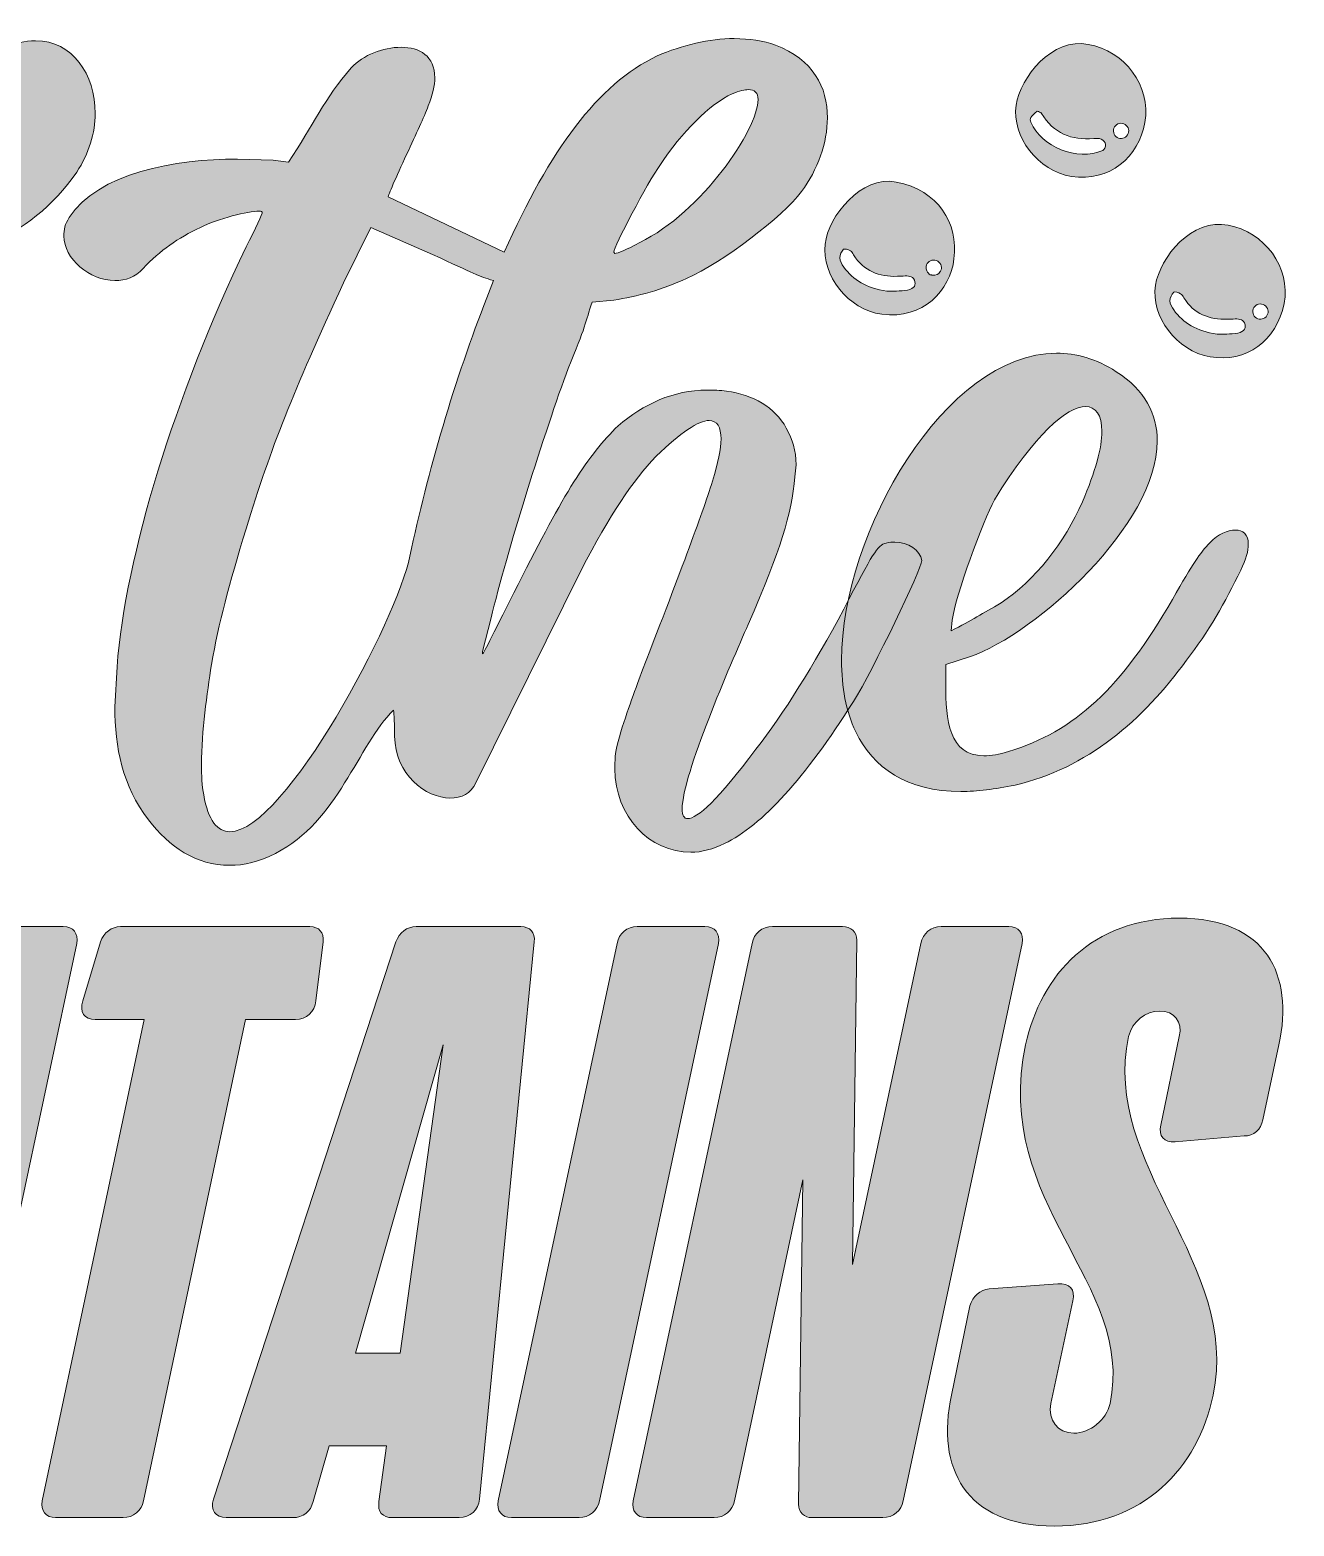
# Model space of a CAD drawing. Header units: inches. Extents: x 67 to 434, y -467 to -33.
# Drawn here: x 250.5 to 433.7, y -467 to -250.3 of the extents above; entities that cross this region are included whole.
import ezdxf

# ---------------------------------------------------------------- set-up
doc = ezdxf.new("R2010")
doc.units = ezdxf.units.IN
doc.header["$MEASUREMENT"] = 0
doc.layers.add('Layer 1', color=7, linetype='Continuous')

# ---------------------------------------------------------------- blocks, each defined once
blk = doc.blocks.new('block 3')
at = {"layer": 'Layer 1', "true_color": 0x0b0b0b}
h = blk.add_hatch(color=28, dxfattribs=at)
h.dxf.hatch_style = 2
edge = h.paths.add_edge_path()
edge.add_spline(control_points=[(431.47, -397.28), (431.47, -397.28), (429.14, -408.16), (429.14, -408.16), (428.9, -409.5), (427.8, -410.48), (426.45, -410.48), (426.45, -410.48), (416.43, -411.34), (416.43, -411.34), (414.84, -411.46), (413.98, -410.48), (414.35, -408.89), (414.35, -408.89), (417.04, -396.05), (417.04, -396.05), (417.53, -393.97), (416.3, -392.38), (414.23, -392.38), (412.15, -392.38), (410.19, -393.97), (409.7, -396.05), (405.67, -414.88), (425.96, -428.94), (421.93, -448.02), (419.73, -458.54), (411.9, -466.97), (398.94, -466.97), (385.98, -466.97), (381.82, -458.54), (384.02, -448.02), (384.02, -448.02), (386.71, -435.06), (386.71, -435.06), (387.08, -433.72), (388.18, -432.74), (389.52, -432.61), (389.52, -432.61), (399.43, -431.88), (399.43, -431.88), (401.14, -431.76), (402, -432.74), (401.63, -434.33), (401.63, -434.33), (398.45, -449.24), (398.45, -449.24), (397.96, -451.57), (399.43, -453.52), (401.75, -453.52), (404.08, -453.52), (406.52, -451.57), (407.01, -449.24), (410.68, -431.64), (389.89, -420.51), (394.78, -397.28), (396.98, -387.13), (404.44, -378.93), (417.04, -378.93), (429.63, -378.93), (433.67, -387.13), (431.47, -397.28)], knot_values=[0, 0, 0, 0, 1, 1, 1, 2, 2, 2, 3, 3, 3, 4, 4, 4, 5, 5, 5, 6, 6, 6, 7, 7, 7, 8, 8, 8, 9, 9, 9, 10, 10, 10, 11, 11, 11, 12, 12, 12, 13, 13, 13, 14, 14, 14, 15, 15, 15, 16, 16, 16, 17, 17, 17, 18, 18, 18, 19, 19, 19, 20, 20, 20, 20], degree=3, periodic=1)
h = blk.add_hatch(color=28, dxfattribs=at)
h.dxf.hatch_style = 2
edge = h.paths.add_edge_path()
edge.add_spline(control_points=[(224.93, -463.79), (224.93, -463.79), (225.54, -416.84), (225.54, -416.84), (225.54, -416.84), (215.63, -463.31), (215.63, -463.31), (215.39, -464.77), (214.17, -465.75), (212.7, -465.75), (212.7, -465.75), (202.92, -465.75), (202.92, -465.75), (201.45, -465.75), (200.72, -464.77), (200.96, -463.31), (200.96, -463.31), (218.2, -382.6), (218.2, -382.6), (218.45, -381.13), (219.67, -380.16), (221.14, -380.16), (221.14, -380.16), (231.29, -380.16), (231.29, -380.16), (232.51, -380.16), (233.36, -380.89), (233.36, -382.11), (233.36, -382.11), (232.75, -429.07), (232.75, -429.07), (232.75, -429.07), (242.66, -382.6), (242.66, -382.6), (242.9, -381.13), (244.12, -380.16), (245.59, -380.16), (245.59, -380.16), (255.37, -380.16), (255.37, -380.16), (256.84, -380.16), (257.58, -381.13), (257.33, -382.6), (257.33, -382.6), (240.09, -463.31), (240.09, -463.31), (239.84, -464.77), (238.62, -465.75), (237.15, -465.75), (237.15, -465.75), (226.88, -465.75), (226.88, -465.75), (225.78, -465.75), (224.93, -465.02), (224.93, -463.79)], knot_values=[0, 0, 0, 0, 1, 1, 1, 2, 2, 2, 3, 3, 3, 4, 4, 4, 5, 5, 5, 6, 6, 6, 7, 7, 7, 8, 8, 8, 9, 9, 9, 10, 10, 10, 11, 11, 11, 12, 12, 12, 13, 13, 13, 14, 14, 14, 15, 15, 15, 16, 16, 16, 17, 17, 17, 18, 18, 18, 18], degree=3, periodic=1)
h = blk.add_hatch(color=28, dxfattribs=at)
h.dxf.hatch_style = 2
edge = h.paths.add_edge_path()
edge.add_spline(control_points=[(252.32, -463.31), (252.32, -463.31), (267.11, -393.61), (267.11, -393.61), (267.11, -393.61), (260.02, -393.61), (260.02, -393.61), (258.43, -393.61), (257.7, -392.51), (258.19, -390.92), (258.19, -390.92), (260.76, -382.36), (260.76, -382.36), (261.25, -381.01), (262.35, -380.16), (263.69, -380.16), (263.69, -380.16), (291.08, -380.16), (291.08, -380.16), (292.43, -380.16), (293.16, -381.01), (293.04, -382.36), (293.04, -382.36), (291.94, -390.92), (291.94, -390.92), (291.81, -392.51), (290.59, -393.61), (289, -393.61), (289, -393.61), (281.79, -393.61), (281.79, -393.61), (281.79, -393.61), (266.99, -463.31), (266.99, -463.31), (266.75, -464.77), (265.53, -465.75), (264.06, -465.75), (264.06, -465.75), (254.27, -465.75), (254.27, -465.75), (252.81, -465.75), (252.07, -464.77), (252.32, -463.31)], knot_values=[0, 0, 0, 0, 1, 1, 1, 2, 2, 2, 3, 3, 3, 4, 4, 4, 5, 5, 5, 6, 6, 6, 7, 7, 7, 8, 8, 8, 9, 9, 9, 10, 10, 10, 11, 11, 11, 12, 12, 12, 13, 13, 13, 14, 14, 14, 14], degree=3, periodic=1)
h = blk.add_hatch(color=28, dxfattribs=at)
h.dxf.hatch_style = 2
edge = h.paths.add_edge_path()
edge.add_spline(control_points=[(306.49, -380.16), (306.49, -380.16), (321.65, -380.16), (321.65, -380.16), (323, -380.16), (323.73, -381.01), (323.61, -382.36), (323.61, -382.36), (315.66, -463.06), (315.66, -463.06), (315.54, -464.65), (314.32, -465.75), (312.73, -465.75), (312.73, -465.75), (303.07, -465.75), (303.07, -465.75), (301.6, -465.75), (300.87, -464.9), (301.11, -463.43), (301.11, -463.43), (302.21, -455.36), (302.21, -455.36), (302.21, -455.36), (293.9, -455.36), (293.9, -455.36), (293.9, -455.36), (291.57, -463.43), (291.57, -463.43), (291.21, -464.9), (290.1, -465.75), (288.64, -465.75), (288.64, -465.75), (278.98, -465.75), (278.98, -465.75), (277.39, -465.75), (276.66, -464.65), (277.14, -463.06), (277.14, -463.06), (303.56, -382.36), (303.56, -382.36), (304.05, -381.01), (305.15, -380.16), (306.49, -380.16)], knot_values=[0, 0, 0, 0, 1, 1, 1, 2, 2, 2, 3, 3, 3, 4, 4, 4, 5, 5, 5, 6, 6, 6, 7, 7, 7, 8, 8, 8, 9, 9, 9, 10, 10, 10, 11, 11, 11, 12, 12, 12, 13, 13, 13, 14, 14, 14, 14], degree=3, periodic=1)
h.paths.add_polyline_path([(304.17, -441.91), (310.4, -397.28), (297.69, -441.91)])
h = blk.add_hatch(color=28, dxfattribs=at)
h.dxf.hatch_style = 2
edge = h.paths.add_edge_path()
edge.add_spline(control_points=[(318.36, -463.31), (318.36, -463.31), (335.6, -382.6), (335.6, -382.6), (335.84, -381.13), (337.06, -380.16), (338.53, -380.16), (338.53, -380.16), (348.31, -380.16), (348.31, -380.16), (349.78, -380.16), (350.51, -381.13), (350.27, -382.6), (350.27, -382.6), (333.03, -463.31), (333.03, -463.31), (332.78, -464.77), (331.56, -465.75), (330.09, -465.75), (330.09, -465.75), (320.31, -465.75), (320.31, -465.75), (318.85, -465.75), (318.11, -464.77), (318.36, -463.31)], knot_values=[0, 0, 0, 0, 1, 1, 1, 2, 2, 2, 3, 3, 3, 4, 4, 4, 5, 5, 5, 6, 6, 6, 7, 7, 7, 8, 8, 8, 8], degree=3, periodic=1)
h = blk.add_hatch(color=28, dxfattribs=at)
h.dxf.hatch_style = 2
edge = h.paths.add_edge_path()
edge.add_spline(control_points=[(361.89, -463.79), (361.89, -463.79), (362.5, -416.84), (362.5, -416.84), (362.5, -416.84), (352.59, -463.31), (352.59, -463.31), (352.35, -464.77), (351.13, -465.75), (349.66, -465.75), (349.66, -465.75), (339.88, -465.75), (339.88, -465.75), (338.41, -465.75), (337.67, -464.77), (337.92, -463.31), (337.92, -463.31), (355.16, -382.6), (355.16, -382.6), (355.41, -381.13), (356.63, -380.16), (358.1, -380.16), (358.1, -380.16), (368.25, -380.16), (368.25, -380.16), (369.47, -380.16), (370.32, -380.89), (370.32, -382.11), (370.32, -382.11), (369.71, -429.07), (369.71, -429.07), (369.71, -429.07), (379.62, -382.6), (379.62, -382.6), (379.86, -381.13), (381.08, -380.16), (382.55, -380.16), (382.55, -380.16), (392.33, -380.16), (392.33, -380.16), (393.8, -380.16), (394.54, -381.13), (394.29, -382.6), (394.29, -382.6), (377.05, -463.31), (377.05, -463.31), (376.8, -464.77), (375.58, -465.75), (374.11, -465.75), (374.11, -465.75), (363.84, -465.75), (363.84, -465.75), (362.74, -465.75), (361.89, -465.02), (361.89, -463.79)], knot_values=[0, 0, 0, 0, 1, 1, 1, 2, 2, 2, 3, 3, 3, 4, 4, 4, 5, 5, 5, 6, 6, 6, 7, 7, 7, 8, 8, 8, 9, 9, 9, 10, 10, 10, 11, 11, 11, 12, 12, 12, 13, 13, 13, 14, 14, 14, 15, 15, 15, 16, 16, 16, 17, 17, 17, 18, 18, 18, 18], degree=3, periodic=1)
at = {"layer": 'Layer 1', "lineweight": 0}
blk.add_lwpolyline([(304.17, -441.91), (310.4, -397.28), (297.69, -441.91), (304.17, -441.91)], dxfattribs=at)
for points, knots in [([(431.47, -397.28), (431.47, -397.28), (429.14, -408.16), (429.14, -408.16), (428.9, -409.5), (427.8, -410.48), (426.45, -410.48), (426.45, -410.48), (416.43, -411.34), (416.43, -411.34), (414.84, -411.46), (413.98, -410.48), (414.35, -408.89), (414.35, -408.89), (417.04, -396.05), (417.04, -396.05), (417.53, -393.97), (416.3, -392.38), (414.23, -392.38), (412.15, -392.38), (410.19, -393.97), (409.7, -396.05), (405.67, -414.88), (425.96, -428.94), (421.93, -448.02), (419.73, -458.54), (411.9, -466.97), (398.94, -466.97), (385.98, -466.97), (381.82, -458.54), (384.02, -448.02), (384.02, -448.02), (386.71, -435.06), (386.71, -435.06), (387.08, -433.72), (388.18, -432.74), (389.52, -432.61), (389.52, -432.61), (399.43, -431.88), (399.43, -431.88), (401.14, -431.76), (402, -432.74), (401.63, -434.33), (401.63, -434.33), (398.45, -449.24), (398.45, -449.24), (397.96, -451.57), (399.43, -453.52), (401.75, -453.52), (404.08, -453.52), (406.52, -451.57), (407.01, -449.24), (410.68, -431.64), (389.89, -420.51), (394.78, -397.28), (396.98, -387.13), (404.44, -378.93), (417.04, -378.93), (429.63, -378.93), (433.67, -387.13), (431.47, -397.28)], [0, 0, 0, 0, 1, 1, 1, 2, 2, 2, 3, 3, 3, 4, 4, 4, 5, 5, 5, 6, 6, 6, 7, 7, 7, 8, 8, 8, 9, 9, 9, 10, 10, 10, 11, 11, 11, 12, 12, 12, 13, 13, 13, 14, 14, 14, 15, 15, 15, 16, 16, 16, 17, 17, 17, 18, 18, 18, 19, 19, 19, 20, 20, 20, 20]), ([(224.93, -463.79), (224.93, -463.79), (225.54, -416.84), (225.54, -416.84), (225.54, -416.84), (215.63, -463.31), (215.63, -463.31), (215.39, -464.77), (214.17, -465.75), (212.7, -465.75), (212.7, -465.75), (202.92, -465.75), (202.92, -465.75), (201.45, -465.75), (200.72, -464.77), (200.96, -463.31), (200.96, -463.31), (218.2, -382.6), (218.2, -382.6), (218.45, -381.13), (219.67, -380.16), (221.14, -380.16), (221.14, -380.16), (231.29, -380.16), (231.29, -380.16), (232.51, -380.16), (233.36, -380.89), (233.36, -382.11), (233.36, -382.11), (232.75, -429.07), (232.75, -429.07), (232.75, -429.07), (242.66, -382.6), (242.66, -382.6), (242.9, -381.13), (244.12, -380.16), (245.59, -380.16), (245.59, -380.16), (255.37, -380.16), (255.37, -380.16), (256.84, -380.16), (257.58, -381.13), (257.33, -382.6), (257.33, -382.6), (240.09, -463.31), (240.09, -463.31), (239.84, -464.77), (238.62, -465.75), (237.15, -465.75), (237.15, -465.75), (226.88, -465.75), (226.88, -465.75), (225.78, -465.75), (224.93, -465.02), (224.93, -463.79)], [0, 0, 0, 0, 1, 1, 1, 2, 2, 2, 3, 3, 3, 4, 4, 4, 5, 5, 5, 6, 6, 6, 7, 7, 7, 8, 8, 8, 9, 9, 9, 10, 10, 10, 11, 11, 11, 12, 12, 12, 13, 13, 13, 14, 14, 14, 15, 15, 15, 16, 16, 16, 17, 17, 17, 18, 18, 18, 18]), ([(252.32, -463.31), (252.32, -463.31), (267.11, -393.61), (267.11, -393.61), (267.11, -393.61), (260.02, -393.61), (260.02, -393.61), (258.43, -393.61), (257.7, -392.51), (258.19, -390.92), (258.19, -390.92), (260.76, -382.36), (260.76, -382.36), (261.25, -381.01), (262.35, -380.16), (263.69, -380.16), (263.69, -380.16), (291.08, -380.16), (291.08, -380.16), (292.43, -380.16), (293.16, -381.01), (293.04, -382.36), (293.04, -382.36), (291.94, -390.92), (291.94, -390.92), (291.81, -392.51), (290.59, -393.61), (289, -393.61), (289, -393.61), (281.79, -393.61), (281.79, -393.61), (281.79, -393.61), (266.99, -463.31), (266.99, -463.31), (266.75, -464.77), (265.53, -465.75), (264.06, -465.75), (264.06, -465.75), (254.27, -465.75), (254.27, -465.75), (252.81, -465.75), (252.07, -464.77), (252.32, -463.31)], [0, 0, 0, 0, 1, 1, 1, 2, 2, 2, 3, 3, 3, 4, 4, 4, 5, 5, 5, 6, 6, 6, 7, 7, 7, 8, 8, 8, 9, 9, 9, 10, 10, 10, 11, 11, 11, 12, 12, 12, 13, 13, 13, 14, 14, 14, 14]), ([(306.49, -380.16), (306.49, -380.16), (321.65, -380.16), (321.65, -380.16), (323, -380.16), (323.73, -381.01), (323.61, -382.36), (323.61, -382.36), (315.66, -463.06), (315.66, -463.06), (315.54, -464.65), (314.32, -465.75), (312.73, -465.75), (312.73, -465.75), (303.07, -465.75), (303.07, -465.75), (301.6, -465.75), (300.87, -464.9), (301.11, -463.43), (301.11, -463.43), (302.21, -455.36), (302.21, -455.36), (302.21, -455.36), (293.9, -455.36), (293.9, -455.36), (293.9, -455.36), (291.57, -463.43), (291.57, -463.43), (291.21, -464.9), (290.1, -465.75), (288.64, -465.75), (288.64, -465.75), (278.98, -465.75), (278.98, -465.75), (277.39, -465.75), (276.66, -464.65), (277.14, -463.06), (277.14, -463.06), (303.56, -382.36), (303.56, -382.36), (304.05, -381.01), (305.15, -380.16), (306.49, -380.16)], [0, 0, 0, 0, 1, 1, 1, 2, 2, 2, 3, 3, 3, 4, 4, 4, 5, 5, 5, 6, 6, 6, 7, 7, 7, 8, 8, 8, 9, 9, 9, 10, 10, 10, 11, 11, 11, 12, 12, 12, 13, 13, 13, 14, 14, 14, 14]), ([(318.36, -463.31), (318.36, -463.31), (335.6, -382.6), (335.6, -382.6), (335.84, -381.13), (337.06, -380.16), (338.53, -380.16), (338.53, -380.16), (348.31, -380.16), (348.31, -380.16), (349.78, -380.16), (350.51, -381.13), (350.27, -382.6), (350.27, -382.6), (333.03, -463.31), (333.03, -463.31), (332.78, -464.77), (331.56, -465.75), (330.09, -465.75), (330.09, -465.75), (320.31, -465.75), (320.31, -465.75), (318.85, -465.75), (318.11, -464.77), (318.36, -463.31)], [0, 0, 0, 0, 1, 1, 1, 2, 2, 2, 3, 3, 3, 4, 4, 4, 5, 5, 5, 6, 6, 6, 7, 7, 7, 8, 8, 8, 8]), ([(361.89, -463.79), (361.89, -463.79), (362.5, -416.84), (362.5, -416.84), (362.5, -416.84), (352.59, -463.31), (352.59, -463.31), (352.35, -464.77), (351.13, -465.75), (349.66, -465.75), (349.66, -465.75), (339.88, -465.75), (339.88, -465.75), (338.41, -465.75), (337.67, -464.77), (337.92, -463.31), (337.92, -463.31), (355.16, -382.6), (355.16, -382.6), (355.41, -381.13), (356.63, -380.16), (358.1, -380.16), (358.1, -380.16), (368.25, -380.16), (368.25, -380.16), (369.47, -380.16), (370.32, -380.89), (370.32, -382.11), (370.32, -382.11), (369.71, -429.07), (369.71, -429.07), (369.71, -429.07), (379.62, -382.6), (379.62, -382.6), (379.86, -381.13), (381.08, -380.16), (382.55, -380.16), (382.55, -380.16), (392.33, -380.16), (392.33, -380.16), (393.8, -380.16), (394.54, -381.13), (394.29, -382.6), (394.29, -382.6), (377.05, -463.31), (377.05, -463.31), (376.8, -464.77), (375.58, -465.75), (374.11, -465.75), (374.11, -465.75), (363.84, -465.75), (363.84, -465.75), (362.74, -465.75), (361.89, -465.02), (361.89, -463.79)], [0, 0, 0, 0, 1, 1, 1, 2, 2, 2, 3, 3, 3, 4, 4, 4, 5, 5, 5, 6, 6, 6, 7, 7, 7, 8, 8, 8, 9, 9, 9, 10, 10, 10, 11, 11, 11, 12, 12, 12, 13, 13, 13, 14, 14, 14, 15, 15, 15, 16, 16, 16, 17, 17, 17, 18, 18, 18, 18])]:
    blk.add_open_spline(points, degree=3, knots=knots, dxfattribs=at)
blk = doc.blocks.new('block 13')
at = {"layer": 'Layer 1', "true_color": 0x0b0b0b}
h = blk.add_hatch(color=28, dxfattribs=at)
h.dxf.hatch_style = 2
edge = h.paths.add_edge_path()
edge.add_spline(control_points=[(144.21, -371.91), (132.58, -371.91), (129.59, -360.12), (129.59, -348.34), (129.59, -341.58), (130.69, -334.83), (131.48, -330.59), (135.57, -310.63), (145.78, -288.79), (155.68, -270.41), (155.68, -270.41), (157.09, -267.58), (157.09, -267.58), (139.18, -262.08), (121.58, -257.36), (106.18, -257.36), (99.58, -257.36), (93.3, -258.31), (87.64, -260.35), (86.7, -260.66), (85.76, -260.82), (84.82, -260.82), (81.36, -260.82), (78.37, -259.09), (78.37, -257.36), (78.37, -256.89), (78.53, -256.58), (79, -256.11), (83.24, -251.87), (89.84, -250.29), (97.86, -250.29), (114.2, -250.29), (136.67, -257.05), (159.13, -263.81), (162.75, -257.52), (164.79, -255.01), (166.83, -254.07), (167.62, -253.75), (168.56, -253.44), (169.5, -253.44), (171.7, -253.44), (173.75, -254.69), (173.75, -256.74), (173.75, -256.74), (173.75, -256.89), (173.75, -256.89), (173.75, -257.99), (172.17, -262.39), (170.29, -267.11), (189.3, -272.61), (207.68, -277.48), (221.67, -277.48), (236.44, -277.48), (246.18, -272.13), (246.81, -256.42), (246.81, -256.42), (246.81, -252.81), (246.81, -252.81), (248.69, -252.18), (249.64, -251.87), (251.37, -251.87), (256.71, -251.87), (260.01, -256.74), (260.01, -262.39), (260.01, -265.22), (259.06, -268.21), (257.34, -270.88), (250.42, -280.78), (239.9, -284.55), (227.33, -284.55), (210.36, -284.55), (189.62, -277.79), (168.4, -271.19), (168.4, -271.19), (167.78, -272.76), (167.78, -272.76), (158.03, -293.82), (146.88, -314.87), (143.26, -338.13), (142.01, -346.45), (141.38, -352.74), (141.38, -357.14), (141.38, -363.74), (142.64, -366.41), (144.83, -366.41), (151.91, -366.41), (168.25, -335.77), (173.9, -323.2), (174.85, -321.16), (176.57, -319.74), (178.46, -319.74), (179.4, -319.74), (180.5, -320.06), (181.29, -321), (181.6, -321.31), (181.76, -321.47), (181.76, -321.94), (181.76, -323.04), (180.82, -324.93), (178.46, -330.27), (172.96, -343), (161.65, -370.96), (145.15, -371.91), (145.15, -371.91), (144.21, -371.91), (144.21, -371.91)], knot_values=[0, 0, 0, 0, 1, 1, 1, 2, 2, 2, 3, 3, 3, 4, 4, 4, 5, 5, 5, 6, 6, 6, 7, 7, 7, 8, 8, 8, 9, 9, 9, 10, 10, 10, 11, 11, 11, 12, 12, 12, 13, 13, 13, 14, 14, 14, 15, 15, 15, 16, 16, 16, 17, 17, 17, 18, 18, 18, 19, 19, 19, 20, 20, 20, 21, 21, 21, 22, 22, 22, 23, 23, 23, 24, 24, 24, 25, 25, 25, 26, 26, 26, 27, 27, 27, 28, 28, 28, 29, 29, 29, 30, 30, 30, 31, 31, 31, 32, 32, 32, 33, 33, 33, 34, 34, 34, 35, 35, 35, 35], degree=3, periodic=1)
h = blk.add_hatch(color=28, dxfattribs=at)
h.dxf.hatch_style = 2
edge = h.paths.add_edge_path()
edge.add_spline(control_points=[(267.71, -364.68), (263.94, -359.81), (262.84, -354.15), (262.84, -348.34), (262.84, -348.34), (263.16, -342.53), (263.16, -342.53), (264.41, -326.34), (271.49, -303.4), (281.85, -281.72), (283.27, -279.05), (284.21, -276.85), (284.21, -276.69), (284.21, -276.69), (284.05, -276.53), (283.74, -276.53), (282.17, -276.53), (277.77, -277.63), (275.26, -278.89), (271.96, -280.46), (269.44, -282.19), (266.93, -284.86), (265.83, -286.12), (264.41, -286.59), (262.84, -286.59), (259.23, -286.59), (255.46, -283.45), (255.46, -280.15), (255.46, -279.21), (255.62, -278.42), (256.24, -277.48), (260.33, -271.03), (271.64, -268.99), (280.6, -268.99), (280.6, -268.99), (285.78, -269.15), (285.78, -269.15), (285.78, -269.15), (287.98, -269.46), (287.98, -269.46), (291.6, -264.12), (293.17, -260.19), (297.1, -255.79), (298.82, -253.91), (301.65, -252.81), (304.32, -252.81), (306.99, -252.81), (309.19, -254.07), (309.19, -257.21), (309.19, -258.31), (308.88, -259.72), (308.25, -261.29), (307.62, -263.02), (306.52, -265.22), (305.11, -268.36), (303.54, -271.66), (302.44, -274.33), (302.44, -274.49), (302.44, -274.49), (319.25, -282.5), (319.25, -282.5), (325.85, -267.74), (332.76, -258.15), (341.4, -254.07), (345.02, -252.49), (348.95, -251.55), (352.56, -251.55), (354.76, -251.55), (356.8, -251.87), (358.53, -252.49), (364.03, -254.54), (366.07, -258.62), (366.07, -263.02), (366.07, -266.64), (364.66, -270.56), (362.3, -273.71), (359.63, -277.32), (350.99, -283.92), (345.65, -286.28), (342.35, -287.85), (338.42, -288.95), (335.12, -289.42), (335.12, -289.42), (331.98, -289.73), (331.98, -289.73), (331.03, -292.56), (331.03, -293.35), (328.52, -299.32), (325.22, -308.12), (319.56, -326.19), (317.36, -335.45), (317.36, -335.45), (316.11, -340.33), (316.11, -340.33), (316.11, -340.33), (316.11, -340.64), (316.11, -340.64), (316.26, -340.64), (317.84, -337.34), (321.29, -330.59), (327.89, -317.39), (331.35, -311.89), (335.75, -307.64), (339.36, -304.5), (343.76, -302.46), (348.63, -302.46), (349.57, -302.46), (350.52, -302.46), (351.46, -302.62), (355.23, -303.09), (358.53, -304.97), (360.1, -307.96), (361.05, -309.69), (361.52, -311.1), (361.52, -313.3), (361.52, -313.3), (361.36, -315.03), (361.36, -315.03), (360.89, -320.53), (359.32, -325.4), (354.6, -336.4), (352.09, -342.05), (345.02, -358.24), (345.02, -363.11), (345.02, -364.05), (345.33, -364.52), (345.8, -364.52), (347.22, -364.52), (350.2, -361.85), (355.7, -354.47), (359.79, -349.28), (364.03, -342.37), (368.43, -334.2), (372.67, -326.03), (373.3, -324.93), (374.56, -324.61), (375.03, -324.46), (375.5, -324.46), (375.81, -324.46), (377.7, -324.46), (379.59, -325.71), (379.74, -327.13), (379.74, -328.38), (372.67, -343), (369.84, -347.55), (362.77, -358.71), (356.65, -365.47), (351.15, -368.14), (349.57, -368.92), (347.85, -369.39), (346.27, -369.39), (340.3, -369.39), (335.28, -364.21), (335.28, -357.3), (335.28, -356.51), (335.28, -355.72), (335.43, -354.78), (336.22, -351.01), (337.79, -347.24), (338.73, -344.41), (344.7, -329.01), (347.85, -320.69), (349.42, -315.66), (350.2, -312.99), (350.67, -310.94), (350.67, -309.53), (350.67, -307.8), (350.05, -306.86), (348.95, -306.86), (347.37, -306.86), (344.86, -308.59), (341.25, -312.04), (337.79, -315.66), (334.65, -320.37), (330.41, -328.54), (330.41, -328.54), (315.16, -359.34), (315.16, -359.34), (314.38, -360.91), (313.12, -361.54), (311.39, -361.54), (307.94, -361.54), (303.38, -358.08), (303.38, -352.58), (303.38, -352.58), (303.38, -352.27), (303.38, -352.27), (303.38, -350.23), (303.22, -348.81), (303.22, -348.81), (298.04, -353.84), (295.21, -364.99), (286.1, -369.55), (283.74, -370.81), (281.54, -371.28), (279.5, -371.28), (274.63, -371.28), (270.7, -368.61), (267.71, -364.68)], knot_values=[0, 0, 0, 0, 1, 1, 1, 2, 2, 2, 3, 3, 3, 4, 4, 4, 5, 5, 5, 6, 6, 6, 7, 7, 7, 8, 8, 8, 9, 9, 9, 10, 10, 10, 11, 11, 11, 12, 12, 12, 13, 13, 13, 14, 14, 14, 15, 15, 15, 16, 16, 16, 17, 17, 17, 18, 18, 18, 19, 19, 19, 20, 20, 20, 21, 21, 21, 22, 22, 22, 23, 23, 23, 24, 24, 24, 25, 25, 25, 26, 26, 26, 27, 27, 27, 28, 28, 28, 29, 29, 29, 30, 30, 30, 31, 31, 31, 32, 32, 32, 33, 33, 33, 34, 34, 34, 35, 35, 35, 36, 36, 36, 37, 37, 37, 38, 38, 38, 39, 39, 39, 40, 40, 40, 41, 41, 41, 42, 42, 42, 43, 43, 43, 44, 44, 44, 45, 45, 45, 46, 46, 46, 47, 47, 47, 48, 48, 48, 49, 49, 49, 50, 50, 50, 51, 51, 51, 52, 52, 52, 53, 53, 53, 54, 54, 54, 55, 55, 55, 56, 56, 56, 57, 57, 57, 58, 58, 58, 59, 59, 59, 60, 60, 60, 61, 61, 61, 62, 62, 62, 63, 63, 63, 64, 64, 64, 65, 65, 65, 66, 66, 66, 66], degree=3, periodic=1)
edge = h.paths.add_edge_path()
edge.add_spline(control_points=[(305.58, -326.5), (308.09, -314.56), (312.18, -300.57), (316.74, -289.1), (316.74, -289.1), (317.68, -286.59), (317.68, -286.59), (315.48, -285.96), (315.01, -285.65), (308.88, -282.82), (308.88, -282.82), (299.92, -278.89), (299.92, -278.89), (299.92, -278.89), (295.99, -286.9), (295.99, -286.9), (288.45, -303.25), (285.63, -310.32), (281.85, -322.57), (279.34, -330.74), (277.93, -336.08), (276.83, -342.21), (276.2, -346.45), (275.41, -351.8), (275.41, -356.67), (275.41, -358.24), (275.41, -359.81), (275.73, -361.07), (276.35, -364.84), (277.77, -366.41), (279.5, -366.41), (287.51, -366.41), (303.85, -335.45), (305.58, -326.5)], knot_values=[0, 0, 0, 0, 1, 1, 1, 2, 2, 2, 3, 3, 3, 4, 4, 4, 5, 5, 5, 6, 6, 6, 7, 7, 7, 8, 8, 8, 9, 9, 9, 10, 10, 10, 11, 11, 11, 11], degree=3, periodic=1)
edge = h.paths.add_edge_path()
edge.add_spline(control_points=[(338.89, -281.09), (347.85, -276.69), (356.02, -264.75), (356.02, -260.35), (356.02, -259.41), (355.55, -258.94), (354.6, -258.94), (354.13, -258.94), (353.35, -259.09), (352.25, -259.56), (349.1, -260.98), (344.86, -265.22), (341.88, -269.78), (339.99, -272.45), (335.12, -281.72), (335.12, -282.5), (335.12, -282.5), (335.28, -282.66), (335.28, -282.66), (335.75, -282.66), (336.85, -282.19), (338.89, -281.09)], knot_values=[0, 0, 0, 0, 1, 1, 1, 2, 2, 2, 3, 3, 3, 4, 4, 4, 5, 5, 5, 6, 6, 6, 7, 7, 7, 7], degree=3, periodic=1)
h = blk.add_hatch(color=28, dxfattribs=at)
h.dxf.hatch_style = 2
edge = h.paths.add_edge_path()
edge.add_spline(control_points=[(370.17, -351.95), (368.75, -348.97), (368.12, -345.51), (368.12, -341.58), (368.12, -323.04), (383.21, -297.12), (399.23, -297.12), (402.06, -297.12), (405.05, -297.9), (407.88, -299.79), (412.12, -302.46), (413.85, -305.92), (413.85, -309.84), (413.85, -321.94), (396.41, -337.66), (386.66, -341.11), (386.66, -341.11), (383.21, -342.21), (383.21, -342.21), (383.21, -342.21), (383.21, -345.04), (383.21, -345.04), (383.21, -350.23), (383.68, -355.41), (388.71, -355.41), (389.81, -355.41), (390.91, -355.25), (392.32, -354.78), (401.9, -351.95), (408.66, -345.51), (416.05, -332.78), (419.19, -327.29), (419.82, -326.34), (421.54, -324.46), (422.65, -323.36), (424.06, -322.73), (425.16, -322.73), (426.26, -322.73), (427.04, -323.36), (427.04, -324.77), (427.04, -325.71), (426.73, -326.97), (425.94, -328.54), (423.75, -333.1), (421.23, -337.5), (418.09, -341.58), (411.8, -350.23), (403.63, -357.3), (393.26, -359.65), (390.28, -360.28), (387.76, -360.59), (385.41, -360.59), (377.55, -360.59), (372.68, -357.14), (370.17, -351.95)], knot_values=[0, 0, 0, 0, 1, 1, 1, 2, 2, 2, 3, 3, 3, 4, 4, 4, 5, 5, 5, 6, 6, 6, 7, 7, 7, 8, 8, 8, 9, 9, 9, 10, 10, 10, 11, 11, 11, 12, 12, 12, 13, 13, 13, 14, 14, 14, 15, 15, 15, 16, 16, 16, 17, 17, 17, 18, 18, 18, 18], degree=3, periodic=1)
edge = h.paths.add_edge_path()
edge.add_spline(control_points=[(391.22, -333.26), (396.09, -330.11), (400.49, -324.46), (403, -318.64), (404.89, -314.24), (405.83, -310.79), (405.83, -308.43), (405.83, -306.07), (404.89, -304.82), (403.48, -304.82), (400.81, -304.82), (396.09, -308.9), (390.28, -318.33), (388.55, -321.47), (384.62, -332.31), (384.15, -335.77), (384.15, -335.77), (383.99, -337.34), (383.99, -337.34), (386.98, -335.77), (388.55, -334.83), (391.22, -333.26)], knot_values=[0, 0, 0, 0, 1, 1, 1, 2, 2, 2, 3, 3, 3, 4, 4, 4, 5, 5, 5, 6, 6, 6, 7, 7, 7, 7], degree=3, periodic=1)
at = {"layer": 'Layer 1', "lineweight": 0}
for points, knots in [([(144.21, -371.91), (132.58, -371.91), (129.59, -360.12), (129.59, -348.34), (129.59, -341.58), (130.69, -334.83), (131.48, -330.59), (135.57, -310.63), (145.78, -288.79), (155.68, -270.41), (155.68, -270.41), (157.09, -267.58), (157.09, -267.58), (139.18, -262.08), (121.58, -257.36), (106.18, -257.36), (99.58, -257.36), (93.3, -258.31), (87.64, -260.35), (86.7, -260.66), (85.76, -260.82), (84.82, -260.82), (81.36, -260.82), (78.37, -259.09), (78.37, -257.36), (78.37, -256.89), (78.53, -256.58), (79, -256.11), (83.24, -251.87), (89.84, -250.29), (97.86, -250.29), (114.2, -250.29), (136.67, -257.05), (159.13, -263.81), (162.75, -257.52), (164.79, -255.01), (166.83, -254.07), (167.62, -253.75), (168.56, -253.44), (169.5, -253.44), (171.7, -253.44), (173.75, -254.69), (173.75, -256.74), (173.75, -256.74), (173.75, -256.89), (173.75, -256.89), (173.75, -257.99), (172.17, -262.39), (170.29, -267.11), (189.3, -272.61), (207.68, -277.48), (221.67, -277.48), (236.44, -277.48), (246.18, -272.13), (246.81, -256.42), (246.81, -256.42), (246.81, -252.81), (246.81, -252.81), (248.69, -252.18), (249.64, -251.87), (251.37, -251.87), (256.71, -251.87), (260.01, -256.74), (260.01, -262.39), (260.01, -265.22), (259.06, -268.21), (257.34, -270.88), (250.42, -280.78), (239.9, -284.55), (227.33, -284.55), (210.36, -284.55), (189.62, -277.79), (168.4, -271.19), (168.4, -271.19), (167.78, -272.76), (167.78, -272.76), (158.03, -293.82), (146.88, -314.87), (143.26, -338.13), (142.01, -346.45), (141.38, -352.74), (141.38, -357.14), (141.38, -363.74), (142.64, -366.41), (144.83, -366.41), (151.91, -366.41), (168.25, -335.77), (173.9, -323.2), (174.85, -321.16), (176.57, -319.74), (178.46, -319.74), (179.4, -319.74), (180.5, -320.06), (181.29, -321), (181.6, -321.31), (181.76, -321.47), (181.76, -321.94), (181.76, -323.04), (180.82, -324.93), (178.46, -330.27), (172.96, -343), (161.65, -370.96), (145.15, -371.91), (145.15, -371.91), (144.21, -371.91), (144.21, -371.91)], [0, 0, 0, 0, 1, 1, 1, 2, 2, 2, 3, 3, 3, 4, 4, 4, 5, 5, 5, 6, 6, 6, 7, 7, 7, 8, 8, 8, 9, 9, 9, 10, 10, 10, 11, 11, 11, 12, 12, 12, 13, 13, 13, 14, 14, 14, 15, 15, 15, 16, 16, 16, 17, 17, 17, 18, 18, 18, 19, 19, 19, 20, 20, 20, 21, 21, 21, 22, 22, 22, 23, 23, 23, 24, 24, 24, 25, 25, 25, 26, 26, 26, 27, 27, 27, 28, 28, 28, 29, 29, 29, 30, 30, 30, 31, 31, 31, 32, 32, 32, 33, 33, 33, 34, 34, 34, 35, 35, 35, 35]), ([(267.71, -364.68), (263.94, -359.81), (262.84, -354.15), (262.84, -348.34), (262.84, -348.34), (263.16, -342.53), (263.16, -342.53), (264.41, -326.34), (271.49, -303.4), (281.85, -281.72), (283.27, -279.05), (284.21, -276.85), (284.21, -276.69), (284.21, -276.69), (284.05, -276.53), (283.74, -276.53), (282.17, -276.53), (277.77, -277.63), (275.26, -278.89), (271.96, -280.46), (269.44, -282.19), (266.93, -284.86), (265.83, -286.12), (264.41, -286.59), (262.84, -286.59), (259.23, -286.59), (255.46, -283.45), (255.46, -280.15), (255.46, -279.21), (255.62, -278.42), (256.24, -277.48), (260.33, -271.03), (271.64, -268.99), (280.6, -268.99), (280.6, -268.99), (285.78, -269.15), (285.78, -269.15), (285.78, -269.15), (287.98, -269.46), (287.98, -269.46), (291.6, -264.12), (293.17, -260.19), (297.1, -255.79), (298.82, -253.91), (301.65, -252.81), (304.32, -252.81), (306.99, -252.81), (309.19, -254.07), (309.19, -257.21), (309.19, -258.31), (308.88, -259.72), (308.25, -261.29), (307.62, -263.02), (306.52, -265.22), (305.11, -268.36), (303.54, -271.66), (302.44, -274.33), (302.44, -274.49), (302.44, -274.49), (319.25, -282.5), (319.25, -282.5), (325.85, -267.74), (332.76, -258.15), (341.4, -254.07), (345.02, -252.49), (348.95, -251.55), (352.56, -251.55), (354.76, -251.55), (356.8, -251.87), (358.53, -252.49), (364.03, -254.54), (366.07, -258.62), (366.07, -263.02), (366.07, -266.64), (364.66, -270.56), (362.3, -273.71), (359.63, -277.32), (350.99, -283.92), (345.65, -286.28), (342.35, -287.85), (338.42, -288.95), (335.12, -289.42), (335.12, -289.42), (331.98, -289.73), (331.98, -289.73), (331.03, -292.56), (331.03, -293.35), (328.52, -299.32), (325.22, -308.12), (319.56, -326.19), (317.36, -335.45), (317.36, -335.45), (316.11, -340.33), (316.11, -340.33), (316.11, -340.33), (316.11, -340.64), (316.11, -340.64), (316.26, -340.64), (317.84, -337.34), (321.29, -330.59), (327.89, -317.39), (331.35, -311.89), (335.75, -307.64), (339.36, -304.5), (343.76, -302.46), (348.63, -302.46), (349.57, -302.46), (350.52, -302.46), (351.46, -302.62), (355.23, -303.09), (358.53, -304.97), (360.1, -307.96), (361.05, -309.69), (361.52, -311.1), (361.52, -313.3), (361.52, -313.3), (361.36, -315.03), (361.36, -315.03), (360.89, -320.53), (359.32, -325.4), (354.6, -336.4), (352.09, -342.05), (345.02, -358.24), (345.02, -363.11), (345.02, -364.05), (345.33, -364.52), (345.8, -364.52), (347.22, -364.52), (350.2, -361.85), (355.7, -354.47), (359.79, -349.28), (364.03, -342.37), (368.43, -334.2), (372.67, -326.03), (373.3, -324.93), (374.56, -324.61), (375.03, -324.46), (375.5, -324.46), (375.81, -324.46), (377.7, -324.46), (379.59, -325.71), (379.74, -327.13), (379.74, -328.38), (372.67, -343), (369.84, -347.55), (362.77, -358.71), (356.65, -365.47), (351.15, -368.14), (349.57, -368.92), (347.85, -369.39), (346.27, -369.39), (340.3, -369.39), (335.28, -364.21), (335.28, -357.3), (335.28, -356.51), (335.28, -355.72), (335.43, -354.78), (336.22, -351.01), (337.79, -347.24), (338.73, -344.41), (344.7, -329.01), (347.85, -320.69), (349.42, -315.66), (350.2, -312.99), (350.67, -310.94), (350.67, -309.53), (350.67, -307.8), (350.05, -306.86), (348.95, -306.86), (347.37, -306.86), (344.86, -308.59), (341.25, -312.04), (337.79, -315.66), (334.65, -320.37), (330.41, -328.54), (330.41, -328.54), (315.16, -359.34), (315.16, -359.34), (314.38, -360.91), (313.12, -361.54), (311.39, -361.54), (307.94, -361.54), (303.38, -358.08), (303.38, -352.58), (303.38, -352.58), (303.38, -352.27), (303.38, -352.27), (303.38, -350.23), (303.22, -348.81), (303.22, -348.81), (298.04, -353.84), (295.21, -364.99), (286.1, -369.55), (283.74, -370.81), (281.54, -371.28), (279.5, -371.28), (274.63, -371.28), (270.7, -368.61), (267.71, -364.68)], [0, 0, 0, 0, 1, 1, 1, 2, 2, 2, 3, 3, 3, 4, 4, 4, 5, 5, 5, 6, 6, 6, 7, 7, 7, 8, 8, 8, 9, 9, 9, 10, 10, 10, 11, 11, 11, 12, 12, 12, 13, 13, 13, 14, 14, 14, 15, 15, 15, 16, 16, 16, 17, 17, 17, 18, 18, 18, 19, 19, 19, 20, 20, 20, 21, 21, 21, 22, 22, 22, 23, 23, 23, 24, 24, 24, 25, 25, 25, 26, 26, 26, 27, 27, 27, 28, 28, 28, 29, 29, 29, 30, 30, 30, 31, 31, 31, 32, 32, 32, 33, 33, 33, 34, 34, 34, 35, 35, 35, 36, 36, 36, 37, 37, 37, 38, 38, 38, 39, 39, 39, 40, 40, 40, 41, 41, 41, 42, 42, 42, 43, 43, 43, 44, 44, 44, 45, 45, 45, 46, 46, 46, 47, 47, 47, 48, 48, 48, 49, 49, 49, 50, 50, 50, 51, 51, 51, 52, 52, 52, 53, 53, 53, 54, 54, 54, 55, 55, 55, 56, 56, 56, 57, 57, 57, 58, 58, 58, 59, 59, 59, 60, 60, 60, 61, 61, 61, 62, 62, 62, 63, 63, 63, 64, 64, 64, 65, 65, 65, 66, 66, 66, 66]), ([(338.89, -281.09), (347.85, -276.69), (356.02, -264.75), (356.02, -260.35), (356.02, -259.41), (355.55, -258.94), (354.6, -258.94), (354.13, -258.94), (353.35, -259.09), (352.25, -259.56), (349.1, -260.98), (344.86, -265.22), (341.88, -269.78), (339.99, -272.45), (335.12, -281.72), (335.12, -282.5), (335.12, -282.5), (335.28, -282.66), (335.28, -282.66), (335.75, -282.66), (336.85, -282.19), (338.89, -281.09)], [0, 0, 0, 0, 1, 1, 1, 2, 2, 2, 3, 3, 3, 4, 4, 4, 5, 5, 5, 6, 6, 6, 7, 7, 7, 7]), ([(305.58, -326.5), (308.09, -314.56), (312.18, -300.57), (316.74, -289.1), (316.74, -289.1), (317.68, -286.59), (317.68, -286.59), (315.48, -285.96), (315.01, -285.65), (308.88, -282.82), (308.88, -282.82), (299.92, -278.89), (299.92, -278.89), (299.92, -278.89), (295.99, -286.9), (295.99, -286.9), (288.45, -303.25), (285.63, -310.32), (281.85, -322.57), (279.34, -330.74), (277.93, -336.08), (276.83, -342.21), (276.2, -346.45), (275.41, -351.8), (275.41, -356.67), (275.41, -358.24), (275.41, -359.81), (275.73, -361.07), (276.35, -364.84), (277.77, -366.41), (279.5, -366.41), (287.51, -366.41), (303.85, -335.45), (305.58, -326.5)], [0, 0, 0, 0, 1, 1, 1, 2, 2, 2, 3, 3, 3, 4, 4, 4, 5, 5, 5, 6, 6, 6, 7, 7, 7, 8, 8, 8, 9, 9, 9, 10, 10, 10, 11, 11, 11, 11]), ([(370.17, -351.95), (368.75, -348.97), (368.12, -345.51), (368.12, -341.58), (368.12, -323.04), (383.21, -297.12), (399.23, -297.12), (402.06, -297.12), (405.05, -297.9), (407.88, -299.79), (412.12, -302.46), (413.85, -305.92), (413.85, -309.84), (413.85, -321.94), (396.41, -337.66), (386.66, -341.11), (386.66, -341.11), (383.21, -342.21), (383.21, -342.21), (383.21, -342.21), (383.21, -345.04), (383.21, -345.04), (383.21, -350.23), (383.68, -355.41), (388.71, -355.41), (389.81, -355.41), (390.91, -355.25), (392.32, -354.78), (401.9, -351.95), (408.66, -345.51), (416.05, -332.78), (419.19, -327.29), (419.82, -326.34), (421.54, -324.46), (422.65, -323.36), (424.06, -322.73), (425.16, -322.73), (426.26, -322.73), (427.04, -323.36), (427.04, -324.77), (427.04, -325.71), (426.73, -326.97), (425.94, -328.54), (423.75, -333.1), (421.23, -337.5), (418.09, -341.58), (411.8, -350.23), (403.63, -357.3), (393.26, -359.65), (390.28, -360.28), (387.76, -360.59), (385.41, -360.59), (377.55, -360.59), (372.68, -357.14), (370.17, -351.95)], [0, 0, 0, 0, 1, 1, 1, 2, 2, 2, 3, 3, 3, 4, 4, 4, 5, 5, 5, 6, 6, 6, 7, 7, 7, 8, 8, 8, 9, 9, 9, 10, 10, 10, 11, 11, 11, 12, 12, 12, 13, 13, 13, 14, 14, 14, 15, 15, 15, 16, 16, 16, 17, 17, 17, 18, 18, 18, 18]), ([(391.22, -333.26), (396.09, -330.11), (400.49, -324.46), (403, -318.64), (404.89, -314.24), (405.83, -310.79), (405.83, -308.43), (405.83, -306.07), (404.89, -304.82), (403.48, -304.82), (400.81, -304.82), (396.09, -308.9), (390.28, -318.33), (388.55, -321.47), (384.62, -332.31), (384.15, -335.77), (384.15, -335.77), (383.99, -337.34), (383.99, -337.34), (386.98, -335.77), (388.55, -334.83), (391.22, -333.26)], [0, 0, 0, 0, 1, 1, 1, 2, 2, 2, 3, 3, 3, 4, 4, 4, 5, 5, 5, 6, 6, 6, 7, 7, 7, 7])]:
    blk.add_open_spline(points, degree=3, knots=knots, dxfattribs=at)
blk = doc.blocks.new('block 14')
at = {"layer": 'Layer 1', "true_color": 0x0b0b0b}
h = blk.add_hatch(color=28, dxfattribs=at)
h.dxf.hatch_style = 2
edge = h.paths.add_edge_path()
edge.add_spline(control_points=[(393.4, -261.21), (392.76, -265.7), (396.57, -270.75), (401.43, -271.5), (406.98, -272.36), (411.16, -268.72), (412.05, -263.69), (412.99, -258.42), (409.11, -253.27), (403.85, -252.41), (398.66, -251.31), (393.98, -257.18), (393.4, -261.21)], knot_values=[0, 0, 0, 0, 1, 1, 1, 2, 2, 2, 3, 3, 3, 4, 4, 4, 4], degree=3, periodic=1)
edge = h.paths.add_edge_path()
edge.add_spline(control_points=[(405.73, -266.11), (406.02, -266.25), (406.33, -266.6), (406.37, -266.89), (406.41, -267.17), (406.18, -267.67), (405.94, -267.77), (402.28, -269.34), (397.03, -267.25), (395.53, -263.66), (395.31, -263.13), (395.46, -262.86), (396.45, -262.05), (396.67, -262.15), (396.98, -262.2), (397.08, -262.38), (398.8, -265.28), (401.4, -266.31), (404.64, -266.02), (405.01, -265.99), (405.42, -265.97), (405.73, -266.11)], knot_values=[0, 0, 0, 0, 1, 1, 1, 2, 2, 2, 3, 3, 3, 4, 4, 4, 5, 5, 5, 6, 6, 6, 7, 7, 7, 7], degree=3, periodic=1)
edge = h.paths.add_edge_path()
edge.add_spline(control_points=[(409.7, -265.1), (409.6, -265.7), (409.04, -266.11), (408.43, -266.01), (407.83, -265.92), (407.42, -265.35), (407.52, -264.74), (407.62, -264.14), (408.18, -263.73), (408.79, -263.83), (409.39, -263.93), (409.8, -264.5), (409.7, -265.1)], knot_values=[0, 0, 0, 0, 1, 1, 1, 2, 2, 2, 3, 3, 3, 4, 4, 4, 4], degree=3, periodic=1)
h = blk.add_hatch(color=28, dxfattribs=at)
h.dxf.hatch_style = 2
edge = h.paths.add_edge_path()
edge.add_spline(control_points=[(365.73, -281.3), (365.19, -285.81), (369.11, -290.85), (373.93, -291.47), (380, -292.26), (383.86, -287.98), (384.4, -283.47), (385.02, -278.28), (382.18, -273.54), (376.05, -272.33), (370.91, -271.32), (366.22, -277.29), (365.73, -281.3)], knot_values=[0, 0, 0, 0, 1, 1, 1, 2, 2, 2, 3, 3, 3, 4, 4, 4, 4], degree=3, periodic=1)
edge = h.paths.add_edge_path()
edge.add_spline(control_points=[(378.75, -286.77), (378.92, -287.43), (378.41, -287.93), (377.3, -288.04), (376.2, -288.14), (375.09, -288.12), (374.69, -288.14), (371.65, -287.67), (369.8, -286.52), (368.43, -284.63), (368.15, -284.24), (367.87, -283.75), (367.85, -283.29), (367.84, -282.88), (368.12, -282.38), (368.42, -282.07), (368.55, -281.93), (369.1, -282.13), (369.41, -282.28), (369.61, -282.38), (369.73, -282.65), (369.86, -282.86), (371.33, -285.21), (373.55, -286.05), (376.2, -285.98), (376.58, -285.98), (376.95, -285.95), (377.32, -285.93), (377.97, -285.9), (378.56, -286.02), (378.75, -286.77)], knot_values=[0, 0, 0, 0, 1, 1, 1, 2, 2, 2, 3, 3, 3, 4, 4, 4, 5, 5, 5, 6, 6, 6, 7, 7, 7, 8, 8, 8, 9, 9, 9, 10, 10, 10, 10], degree=3, periodic=1)
edge = h.paths.add_edge_path()
edge.add_spline(control_points=[(382.57, -284.91), (382.54, -285.04), (382.5, -285.16), (382.44, -285.27), (382.44, -285.27), (382.44, -285.28), (382.45, -285.29), (382.44, -285.29), (382.43, -285.29), (382.42, -285.3), (382.2, -285.67), (381.76, -285.9), (381.3, -285.82), (381.24, -285.81), (381.19, -285.8), (381.13, -285.78), (381.07, -285.78), (381, -285.78), (380.95, -285.76), (380.78, -285.68), (380.59, -285.45), (380.48, -285.2), (380.47, -285.2), (380.47, -285.19), (380.47, -285.18), (380.37, -284.99), (380.33, -284.79), (380.37, -284.66), (380.37, -284.66), (380.37, -284.65), (380.38, -284.65), (380.38, -284.62), (380.38, -284.58), (380.38, -284.55), (380.48, -283.95), (381.05, -283.54), (381.65, -283.64), (382.25, -283.74), (382.66, -284.3), (382.57, -284.91)], knot_values=[0, 0, 0, 0, 1, 1, 1, 2, 2, 2, 3, 3, 3, 4, 4, 4, 5, 5, 5, 6, 6, 6, 7, 7, 7, 8, 8, 8, 9, 9, 9, 10, 10, 10, 11, 11, 11, 12, 12, 12, 13, 13, 13, 13], degree=3, periodic=1)
h = blk.add_hatch(color=28, dxfattribs=at)
h.dxf.hatch_style = 2
edge = h.paths.add_edge_path()
edge.add_spline(control_points=[(413.59, -287.28), (412.89, -291.77), (416.64, -296.81), (421.52, -297.64), (426.69, -298.53), (431.17, -295.35), (432.22, -289.93), (433.23, -284.72), (429.37, -279.5), (424.12, -278.59), (418.9, -277.42), (414.23, -283.24), (413.59, -287.28)], knot_values=[0, 0, 0, 0, 1, 1, 1, 2, 2, 2, 3, 3, 3, 4, 4, 4, 4], degree=3, periodic=1)
edge = h.paths.add_edge_path()
edge.add_spline(control_points=[(426.57, -292.99), (426.74, -293.65), (426.24, -294.15), (425.13, -294.26), (424.03, -294.37), (422.91, -294.35), (422.52, -294.36), (419.48, -293.89), (417.63, -292.74), (416.25, -290.85), (415.97, -290.46), (415.69, -289.97), (415.68, -289.51), (415.67, -289.1), (415.94, -288.6), (416.24, -288.29), (416.37, -288.16), (416.92, -288.35), (417.23, -288.5), (417.43, -288.6), (417.55, -288.87), (417.69, -289.08), (419.16, -291.43), (421.37, -292.27), (424.03, -292.2), (424.4, -292.2), (424.77, -292.17), (425.14, -292.15), (425.8, -292.13), (426.38, -292.24), (426.57, -292.99)], knot_values=[0, 0, 0, 0, 1, 1, 1, 2, 2, 2, 3, 3, 3, 4, 4, 4, 5, 5, 5, 6, 6, 6, 7, 7, 7, 8, 8, 8, 9, 9, 9, 10, 10, 10, 10], degree=3, periodic=1)
edge = h.paths.add_edge_path()
edge.add_spline(control_points=[(429.89, -291.26), (429.79, -291.86), (429.22, -292.27), (428.62, -292.18), (428.02, -292.08), (427.61, -291.51), (427.7, -290.91), (427.8, -290.3), (428.37, -289.9), (428.97, -289.99), (429.58, -290.09), (429.99, -290.66), (429.89, -291.26)], knot_values=[0, 0, 0, 0, 1, 1, 1, 2, 2, 2, 3, 3, 3, 4, 4, 4, 4], degree=3, periodic=1)
at = {"layer": 'Layer 1', "lineweight": 0}
for points, knots in [([(393.4, -261.21), (392.76, -265.7), (396.57, -270.75), (401.43, -271.5), (406.98, -272.36), (411.16, -268.72), (412.05, -263.69), (412.99, -258.42), (409.11, -253.27), (403.85, -252.41), (398.66, -251.31), (393.98, -257.18), (393.4, -261.21)], [0, 0, 0, 0, 1, 1, 1, 2, 2, 2, 3, 3, 3, 4, 4, 4, 4]), ([(405.73, -266.11), (406.02, -266.25), (406.33, -266.6), (406.37, -266.89), (406.41, -267.17), (406.18, -267.67), (405.94, -267.77), (402.28, -269.34), (397.03, -267.25), (395.53, -263.66), (395.31, -263.13), (395.46, -262.86), (396.45, -262.05), (396.67, -262.15), (396.98, -262.2), (397.08, -262.38), (398.8, -265.28), (401.4, -266.31), (404.64, -266.02), (405.01, -265.99), (405.42, -265.97), (405.73, -266.11)], [0, 0, 0, 0, 1, 1, 1, 2, 2, 2, 3, 3, 3, 4, 4, 4, 5, 5, 5, 6, 6, 6, 7, 7, 7, 7]), ([(409.7, -265.1), (409.6, -265.7), (409.04, -266.11), (408.43, -266.01), (407.83, -265.92), (407.42, -265.35), (407.52, -264.74), (407.62, -264.14), (408.18, -263.73), (408.79, -263.83), (409.39, -263.93), (409.8, -264.5), (409.7, -265.1)], [0, 0, 0, 0, 1, 1, 1, 2, 2, 2, 3, 3, 3, 4, 4, 4, 4]), ([(365.73, -281.3), (365.19, -285.81), (369.11, -290.85), (373.93, -291.47), (380, -292.26), (383.86, -287.98), (384.4, -283.47), (385.02, -278.28), (382.18, -273.54), (376.05, -272.33), (370.91, -271.32), (366.22, -277.29), (365.73, -281.3)], [0, 0, 0, 0, 1, 1, 1, 2, 2, 2, 3, 3, 3, 4, 4, 4, 4]), ([(413.59, -287.28), (412.89, -291.77), (416.64, -296.81), (421.52, -297.64), (426.69, -298.53), (431.17, -295.35), (432.22, -289.93), (433.23, -284.72), (429.37, -279.5), (424.12, -278.59), (418.9, -277.42), (414.23, -283.24), (413.59, -287.28)], [0, 0, 0, 0, 1, 1, 1, 2, 2, 2, 3, 3, 3, 4, 4, 4, 4]), ([(378.75, -286.77), (378.92, -287.43), (378.41, -287.93), (377.3, -288.04), (376.2, -288.14), (375.09, -288.12), (374.69, -288.14), (371.65, -287.67), (369.8, -286.52), (368.43, -284.63), (368.15, -284.24), (367.87, -283.75), (367.85, -283.29), (367.84, -282.88), (368.12, -282.38), (368.42, -282.07), (368.55, -281.93), (369.1, -282.13), (369.41, -282.28), (369.61, -282.38), (369.73, -282.65), (369.86, -282.86), (371.33, -285.21), (373.55, -286.05), (376.2, -285.98), (376.58, -285.98), (376.95, -285.95), (377.32, -285.93), (377.97, -285.9), (378.56, -286.02), (378.75, -286.77)], [0, 0, 0, 0, 1, 1, 1, 2, 2, 2, 3, 3, 3, 4, 4, 4, 5, 5, 5, 6, 6, 6, 7, 7, 7, 8, 8, 8, 9, 9, 9, 10, 10, 10, 10]), ([(382.57, -284.91), (382.54, -285.04), (382.5, -285.16), (382.44, -285.27), (382.44, -285.27), (382.44, -285.28), (382.45, -285.29), (382.44, -285.29), (382.43, -285.29), (382.42, -285.3), (382.2, -285.67), (381.76, -285.9), (381.3, -285.82), (381.24, -285.81), (381.19, -285.8), (381.13, -285.78), (381.07, -285.78), (381, -285.78), (380.95, -285.76), (380.78, -285.68), (380.59, -285.45), (380.48, -285.2), (380.47, -285.2), (380.47, -285.19), (380.47, -285.18), (380.37, -284.99), (380.33, -284.79), (380.37, -284.66), (380.37, -284.66), (380.37, -284.65), (380.38, -284.65), (380.38, -284.62), (380.38, -284.58), (380.38, -284.55), (380.48, -283.95), (381.05, -283.54), (381.65, -283.64), (382.25, -283.74), (382.66, -284.3), (382.57, -284.91)], [0, 0, 0, 0, 1, 1, 1, 2, 2, 2, 3, 3, 3, 4, 4, 4, 5, 5, 5, 6, 6, 6, 7, 7, 7, 8, 8, 8, 9, 9, 9, 10, 10, 10, 11, 11, 11, 12, 12, 12, 13, 13, 13, 13]), ([(426.57, -292.99), (426.74, -293.65), (426.24, -294.15), (425.13, -294.26), (424.03, -294.37), (422.91, -294.35), (422.52, -294.36), (419.48, -293.89), (417.63, -292.74), (416.25, -290.85), (415.97, -290.46), (415.69, -289.97), (415.68, -289.51), (415.67, -289.1), (415.94, -288.6), (416.24, -288.29), (416.37, -288.16), (416.92, -288.35), (417.23, -288.5), (417.43, -288.6), (417.55, -288.87), (417.69, -289.08), (419.16, -291.43), (421.37, -292.27), (424.03, -292.2), (424.4, -292.2), (424.77, -292.17), (425.14, -292.15), (425.8, -292.13), (426.38, -292.24), (426.57, -292.99)], [0, 0, 0, 0, 1, 1, 1, 2, 2, 2, 3, 3, 3, 4, 4, 4, 5, 5, 5, 6, 6, 6, 7, 7, 7, 8, 8, 8, 9, 9, 9, 10, 10, 10, 10]), ([(429.89, -291.26), (429.79, -291.86), (429.22, -292.27), (428.62, -292.18), (428.02, -292.08), (427.61, -291.51), (427.7, -290.91), (427.8, -290.3), (428.37, -289.9), (428.97, -289.99), (429.58, -290.09), (429.99, -290.66), (429.89, -291.26)], [0, 0, 0, 0, 1, 1, 1, 2, 2, 2, 3, 3, 3, 4, 4, 4, 4])]:
    blk.add_open_spline(points, degree=3, knots=knots, dxfattribs=at)
blk = doc.blocks.new('block 2')
at = {"layer": 'Layer 1'}
for name in ['block 13', 'block 14', 'block 3']:
    blk.add_blockref(name, (0, 0), dxfattribs=at)

msp = doc.modelspace()

# ---------------------------------------------------------------- block references
at = {"layer": 'Layer 1'}
msp.add_blockref('block 2', (0, 0), dxfattribs=at)

doc.saveas('drawing.dxf')
